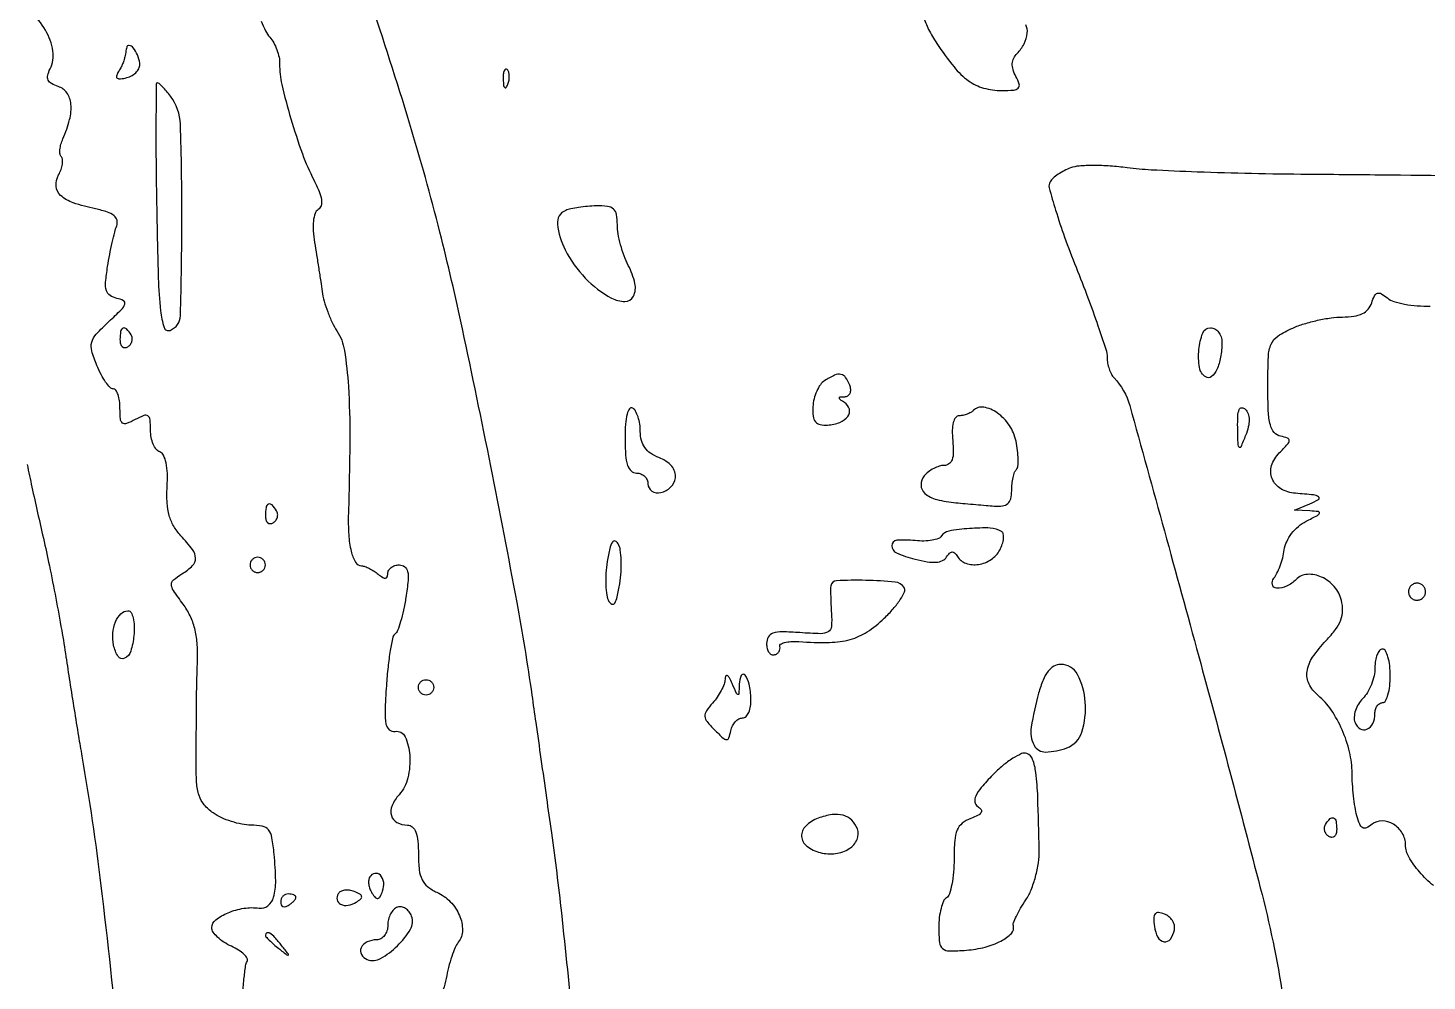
# Model space of a CAD drawing. Extents: x 0 to 5034, y 0 to 2560.
# Drawn here: x 1904 to 2086.8, y 1642.6 to 1767.2 of the extents above; entities that cross this region are included whole.
import ezdxf

# ---------------------------------------------------------------- set-up
doc = ezdxf.new("R2010")
doc.units = 0

msp = doc.modelspace()

# ---------------------------------------------------------------- linework, layer by layer
for points in [[(1975.247722, 1636.702451, 0.002935), (1973.72433, 1651.539965, 0.00803), (1972.41802, 1662, 0.000066), (1971.772194, 1666.568531, 0.000049), (1971.057091, 1671.61875, 0.000049), (1970.380966, 1676.386955, 0.000111), (1969.867456, 1680, 0.010476), (1967.885356, 1692.101049, 0.003391), (1964.456471, 1709.921756, 0.003443), (1960.754442, 1727.838554, 0.009278), (1957.800548, 1740.5, 0.01172), (1953.84352, 1754.731607, 0.007454), (1948.604869, 1771.111478, 0.007255)], [(1932.028281, 1640.775498, -0.009997), (1932.204229, 1642.873439, -0.007142), (1932.410234, 1644.611907, -0.105727), (1932.615509, 1645.186898, 0.275538), (1932.621727, 1645.579351, 0.071568), (1932.215765, 1646.097294, 0.052145), (1931.499955, 1646.651606, 0.031812), (1930.556388, 1647.156262, -0.03828), (1929.578125, 1647.695844, -0.045254), (1928.750939, 1648.352558, -0.051132), (1928.177879, 1649.023123, -0.152409), (1928, 1649.593127, -0.235241), (1928.509343, 1650.615814, -0.063739), (1930.126094, 1651.540061, -0.058168), (1932.19879, 1652.126698, -0.075861), (1934.16727, 1652.142801, 0.206223), (1935.334397, 1652.457652, 0.158028), (1936.074217, 1653.569567, 0.073219), (1936.350011, 1655.721717, 0.019091), (1936.151229, 1659.211415, 0.020458), (1935.858083, 1661.35379, 0.125226), (1935.400601, 1662.361791, 0.175782), (1934.596886, 1662.851883, 0.049935), (1933.117471, 1663, -0.048329), (1931.928915, 1663.115152, -0.029532), (1930.563162, 1663.467104, -0.029433), (1929.2388, 1663.980939, -0.045545), (1928.174766, 1664.590143, -0.065715), (1927.018156, 1665.651023, -0.09499), (1926.345287, 1666.85994, -0.064838), (1926.01991, 1668.561139, -0.017043), (1925.949298, 1671.340143, 0.000421), (1925.965784, 1673.443927, 0.000452), (1925.978296, 1675.498354, 0.000427), (1925.98594, 1677.262867, 0.002147), (1925.985134, 1678.25, -0.005729), (1925.991226, 1679.209869, -0.001324), (1926.024279, 1680.825772, -0.001367), (1926.072364, 1682.686562, -0.001337), (1926.130952, 1684.561138, 0.027863), (1926.082163, 1686.799373, 0.0437), (1925.766496, 1688.696858, 0.04856), (1925.161398, 1690.358459, 0.047625), (1924.244044, 1691.883783, -0.010474), (1922.975486, 1693.676987, -0.140557), (1922.728076, 1694.435078, -0.232368), (1922.994551, 1695.031055, -0.033877), (1924.101187, 1695.831119, 0.051551), (1925.485624, 1696.908382, 0.211821), (1925.879415, 1697.868962, 0.156165), (1925.480012, 1699.004398, 0.025494), (1923.959583, 1700.813008, -0.054979), (1923.019367, 1702.075352, -0.064044), (1922.433876, 1703.450901, -0.055069), (1922.161099, 1705.094409, -0.028353), (1922.165786, 1707.182835, 0.022825), (1922.189172, 1708.941877, 0.043553), (1922.020895, 1710.344525, 0.057618), (1921.692088, 1711.331573, 0.205933), (1921.206203, 1711.764599, -0.151032), (1920.743854, 1712.095757, -0.062474), (1920.354322, 1712.76879, -0.054025), (1920.089282, 1713.650734, -0.046029), (1920, 1714.618517, 0.022767), (1919.938019, 1715.97902, 0.222375), (1919.655211, 1716.463157, 0.2506), (1919.127415, 1716.523266, 0.028435), (1918, 1716, -0.029223), (1916.869104, 1715.477279, -0.257123), (1916.341673, 1715.545592, -0.216705), (1916.06034, 1716.046386, -0.02126), (1916, 1717.464816, 0.032914), (1915.936003, 1718.435936, 0.05055), (1915.741888, 1719.25529, 0.065375), (1915.458684, 1719.820914, 0.248968), (1915.12132, 1720, -0.210432), (1914.703934, 1720.183802, -0.032698), (1914.126071, 1720.904563, -0.031689), (1913.519775, 1721.899985, -0.022758), (1912.967127, 1723.079362, -0.0295), (1912.315303, 1724.959537, -0.137331), (1912.31328, 1726.096337, -0.11887), (1912.902652, 1727.155443, -0.019676), (1914.56368, 1728.821854, 0.00903), (1916.179872, 1730.375683, 0.114103), (1916.625554, 1731.086895, 0.366035), (1916.453, 1731.532819, 0.077544), (1915.605258, 1731.837504, -0.09799), (1914.700254, 1732.204873, -0.178151), (1914.231405, 1732.838243, -0.094393), (1914.124928, 1733.939392, -0.016685), (1914.385223, 1736.007592, -0.007596), (1914.660977, 1737.578607, -0.007572), (1914.984591, 1739.142162, -0.007452), (1915.308218, 1740.499011, -0.02935), (1915.568391, 1741.317629, 0.151266), (1915.616221, 1742.039609, 0.166752), (1915.242558, 1742.629605, 0.090893), (1914.35156, 1743.109992, 0.025611), (1912.820553, 1743.520521, -0.028517), (1909.886429, 1744.32558, -0.105265), (1908.241875, 1745.299261, -0.192987), (1907.666913, 1746.504296, -0.139723), (1907.98583, 1747.973522, 0.037354), (1908.303776, 1748.691805, 0.04805), (1908.479561, 1749.391832, 0.056299), (1908.501497, 1749.976204, 0.179501), (1908.341278, 1750.325389, -0.167165), (1908.170206, 1750.675831, -0.052511), (1908.159588, 1751.267646, -0.045802), (1908.287636, 1751.977263, -0.036951), (1908.548959, 1752.706872, 0.040741), (1909.420621, 1755.199823, 0.086333), (1909.589054, 1757.232148, 0.128881), (1909.066201, 1758.682955, 0.166827), (1907.937211, 1759.519929, -0.051575), (1907.061214, 1759.901071, -0.156072), (1906.624219, 1760.372319, -0.167543), (1906.558828, 1760.986587, -0.061662), (1906.861172, 1761.817149, 0.158468), (1907.234746, 1764.162456, 0.092193), (1906.274445, 1766.875201, 0.081991), (1904.246965, 1769.343225, 0.086605)], [(1934.45904, 1768.083022, 0.02343), (1935.02725, 1766.79976, 0.062979), (1935.581198, 1765.971497, -0.054681), (1936.08664, 1765.242155, -0.036225), (1936.506493, 1764.312864, -0.036337), (1936.786065, 1763.338022, -0.057126), (1936.866466, 1762.471497, 0.063194), (1937.147974, 1759.790347, 0.014016), (1938.331516, 1755.320841, 0.015335), (1939.838396, 1750.73626, 0.032317), (1941.340559, 1747.306751, -0.021557), (1942.031704, 1745.816855, -0.061934), (1942.332523, 1744.719355, -0.105289), (1942.281203, 1743.94279, -0.187509), (1941.900716, 1743.438639, 0.173533), (1941.491604, 1742.926029, 0.055002), (1941.274808, 1741.956735, 0.043713), (1941.24538, 1740.664936, 0.025836), (1941.42441, 1739.131888, -0.001963), (1941.688059, 1737.538591, -0.001398), (1941.971474, 1735.751337, -0.001411), (1942.232285, 1734.044712, -0.003007), (1942.422232, 1732.723727, 0.034638), (1942.680245, 1731.489294, 0.020963), (1943.146198, 1730.070011, 0.020955), (1943.730037, 1728.693094, 0.034288), (1944.350123, 1727.588398, -0.106747), (1945.329718, 1725.042795, -0.022971), (1945.845446, 1720.318238, -0.01743), (1946.034914, 1713.538566, -0.006036), (1945.849022, 1703.75, 0.021976), (1945.885326, 1700.932583, 0.047004), (1946.211786, 1698.783705, 0.068603), (1946.776509, 1697.376759, 0.252892), (1947.562672, 1696.887469, -0.072756), (1948.009328, 1696.793869, -0.028081), (1948.591848, 1696.542091, -0.027082), (1949.202575, 1696.193814, -0.030085), (1949.75, 1695.792518, 0.029414), (1950.331408, 1695.365111, 0.162156), (1950.70265, 1695.268897, 0.298144), (1950.92328, 1695.435728, 0.086177), (1951, 1695.877555, -0.133673), (1951.116516, 1696.305593, -0.100487), (1951.444096, 1696.670282, -0.08741), (1951.934109, 1696.915671, -0.072601), (1952.511818, 1697, -0.16449), (1953.214292, 1696.762473, -0.182406), (1953.592099, 1696.156945, -0.075049), (1953.64795, 1694.97372, -0.013063), (1953.359999, 1692.75, -0.013946), (1953.052359, 1691.08576, -0.01881), (1952.676073, 1689.601562, -0.016076), (1952.284631, 1688.412639, -0.156706), (1951.963654, 1688, 0.192523), (1951.65633, 1687.542578, 0.010559), (1951.323235, 1685.811345, 0.015138), (1951.025982, 1683.681805, 0.010384), (1950.812414, 1681.251389, 0.007697), (1950.636792, 1677.8433, 0.055801), (1950.760179, 1676.209878, 0.170829), (1951.192748, 1675.463533, 0.219912), (1951.946941, 1675.251389, -0.336029), (1953.258466, 1674.552481, -0.092631), (1953.870062, 1672.138085, -0.073577), (1953.620644, 1669.159078, -0.126962), (1952.472374, 1666.969473, 0.082423), (1951.557217, 1665.545119, 0.170066), (1951.466173, 1664.241106, 0.207588), (1952.191143, 1663.338274, 0.121815), (1953.559017, 1663, -0.186001), (1954.201657, 1662.752369, -0.119605), (1954.656173, 1662.083877, -0.067593), (1954.921624, 1660.919034, -0.022273), (1955, 1659.160515, 0.026914), (1955.108456, 1657.1471, 0.086934), (1955.47873, 1655.864562, 0.111483), (1956.201886, 1654.96395, 0.061246), (1957.413265, 1654.221473, -0.094102), (1959.168465, 1652.981152, -0.090833), (1960.373003, 1651.169618, -0.103549), (1960.759703, 1649.25475, -0.167251), (1960.213009, 1647.702012, 0.068263), (1959.804122, 1647.009958, 0.018465), (1959.354053, 1645.815727, 0.018334), (1958.939046, 1644.408683, 0.018083), (1958.626077, 1642.968548, -0.040037), (1958.236442, 1641.49116, -0.031842)], [(2021.0035, 1768.676709, 0.04672), (2021.67078, 1766.994915, 0.028784), (2022.745514, 1765.154901, 0.022809), (2024.995042, 1762.081252, 0.066495), (2026.896036, 1760.272308, 0.089147), (2028.859073, 1759.324122, 0.068142), (2031.226313, 1759, 0.017922), (2032.8046, 1759.056591, 0.179729), (2033.394987, 1759.325458, 0.284382), (2033.516478, 1759.835912, 0.042756), (2033.081988, 1760.846804, -0.047896), (2032.708093, 1761.741913, -0.08814), (2032.610646, 1762.522901, -0.101739), (2032.790132, 1763.212934, -0.08222), (2033.236681, 1763.836681, 0.078647), (2034.15307, 1765.097695, 0.092907), (2034.568723, 1766.510286, 0.142568), (2034.371219, 1767.581436, 0.275842)], [(2103.379601, 1747.699516, 0.000124), (2082.014209, 1747.93546, 0.000805), (2071.249706, 1748.034335, -0.003424), (2063.868005, 1748.140819, -0.003864), (2056.780075, 1748.346439, -0.003537), (2050.756446, 1748.610468, -0.021003), (2047.619458, 1748.902668, 0.016747), (2045.411802, 1749.127267, 0.017524), (2043.227247, 1749.19906, 0.017469), (2041.342834, 1749.129066, 0.070681), (2040.222079, 1748.886449, 0.031646), (2039.401457, 1748.522357, 0.028585), (2038.603839, 1748.046396, 0.029725), (2037.938812, 1747.535998, 0.075943), (2037.546155, 1747.074681, 0.207246), (2037.430935, 1746.284913, 0.007828), (2038.272591, 1743.35236, 0.012963), (2039.437214, 1739.850567, 0.008637), (2040.943828, 1735.899146, -0.005363), (2042.497495, 1731.903113, -0.00728), (2043.808499, 1728.261144, -0.005074), (2044.827923, 1725.193386, -0.077825), (2045, 1724.094543, 0.046263), (2045.066623, 1723.376048, 0.036257), (2045.265988, 1722.618709, 0.037344), (2045.558278, 1721.93604, 0.070672), (2045.905491, 1721.45, -0.123421), (2047.964356, 1717.818959, -0.000957), (2056.97255, 1685.053535, -0.003152), (2065.020261, 1654.811534, -0.024439), (2067.994582, 1640.5, 0.003404)], [(2087.657032, 1655.08229, -0.043472), (2085.825664, 1656.877985, -0.043567), (2084.425478, 1658.834047, -0.134346), (2084, 1660.388986, 0.135483), (2083.576136, 1661.924549, 0.119936), (2082.40974, 1663.109797, 0.132868), (2080.927101, 1663.553035, 0.181719), (2079.622143, 1663.101369, -0.059955), (2078.902301, 1662.636965, -0.247232), (2078.400868, 1662.652791, -0.171428), (2078.005398, 1663.108316, -0.02841), (2077.635797, 1664.228925, -0.02601), (2077.400994, 1665.331784, -0.011636), (2077.202042, 1666.802147, -0.011483), (2077.063298, 1668.370145, -0.015289), (2077.013655, 1669.79966, 0.058018), (2076.679924, 1672.566357, 0.04433), (2075.706887, 1675.458429, 0.045204), (2074.27433, 1678.059024, 0.071176), (2072.565937, 1679.945277, -0.104288), (2071.386684, 1681.433, -0.153369), (2071.12603, 1683.068384, -0.11263), (2071.851227, 1684.934639, -0.042286), (2073.624742, 1687.130202, 0.029884), (2074.854476, 1688.577716, 0.070148), (2075.538687, 1689.817117, 0.086304), (2075.774397, 1691.028563, 0.066571), (2075.622418, 1692.368271, 0.116723), (2074.692378, 1694.16215, 0.107427), (2073.031725, 1695.414316, 0.123021), (2071.182986, 1695.76455, 0.183988), (2069.699337, 1695.099337, -0.086986), (2068.462137, 1694.2312, -0.123096), (2067.147399, 1693.973757, -0.332008), (2066.594407, 1694.432684, -0.235349), (2066.781737, 1695.25, 0.058736), (2067.200401, 1695.902804, 0.024982), (2067.608376, 1696.859834, 0.0243), (2067.946405, 1697.935723, 0.029259), (2068.154182, 1698.974968, -0.07522), (2068.469744, 1700.036367, -0.053029), (2069.116214, 1701.102472, -0.051733), (2069.994854, 1702.037281, -0.061591), (2071, 1702.710226, 0.005426), (2072.483167, 1703.478213, 0.183602), (2072.740443, 1703.772143, 0.490115), (2072.615239, 1703.973823, 0.01533), (2071.5, 1704.055543), (2069.5, 1704.140571), (2071.5, 1705, 0.029743), (2072.625833, 1705.565279, 0.544107), (2072.642268, 1705.897786, 0.131445), (2071.98736, 1706.145925, 0.006181), (2069.614444, 1706.356299, -0.114323), (2067.709966, 1706.953198, -0.166288), (2066.572444, 1708.277006, -0.171486), (2066.502922, 1709.987282, -0.122193), (2067.5008, 1711.643636, 0.010532), (2068.586046, 1712.775575, 0.167), (2068.79657, 1713.256874, 0.341), (2068.588442, 1713.577417, 0.036857), (2067.678593, 1713.823324, -0.170717), (2066.845303, 1714.30984, -0.113397), (2066.33095, 1715.301852, -0.052829), (2066.067155, 1717.084123, -0.010346), (2066, 1720.329213, -0.009589), (2066.075097, 1724.244814, -0.091403), (2066.439711, 1725.870345, -0.149706), (2067.312598, 1726.906347, -0.039006), (2069.25, 1727.953374, -0.030155), (2070.730673, 1728.505976, -0.019543), (2072.498851, 1728.972241, -0.019655), (2074.268176, 1729.293185, -0.034855), (2075.74609, 1729.397486, 0.034574), (2077.263738, 1729.503734, 0.078067), (2078.363373, 1729.837676, 0.103257), (2079.114751, 1730.416547, 0.100648), (2079.580188, 1731.25265, -0.037168), (2079.946992, 1732.166673, -0.2062), (2080.340056, 1732.503268, -0.212231), (2080.846806, 1732.443812, -0.039439), (2081.631835, 1731.890586, 0.097016), (2082.470786, 1731.43303, 0.029848), (2083.875262, 1731.080098, 0.028614), (2085.529758, 1730.864967, 0.027821), (2087.213709, 1730.837242, -0.013763)], [(1903.858012, 1710.136574, 0.001492), (1904.491385, 1707.178125, 0.001512), (1905.231552, 1703.81953, 0.001559), (1905.984519, 1700.5, -0.005801), (1906.770697, 1696.892458, -0.003615), (1907.6125, 1692.646875, -0.003627), (1908.381989, 1688.448116, -0.006568), (1908.941505, 1685, 0.001569), (1909.439148, 1681.726526, 0.001141), (1910.012561, 1678.0875, 0.001152), (1910.572498, 1674.636979, 0.002528), (1911.020364, 1672, -0.013464), (1913.51562, 1655.073649, -0.006388), (1915.862604, 1633.153025, -0.006203)]]:
    msp.add_lwpolyline(points, format="xyb")
for points in [[(1916.875, 1764.666667, 0.000035), (1916.817055, 1764.357507, 0.000019), (1916.745502, 1763.975521, 0.000018), (1916.672498, 1763.585629, 0.000029), (1916.609687, 1763.25, -0.045335), (1916.505905, 1762.882951, -0.016167), (1916.294372, 1762.38052, -0.015889), (1916.02539, 1761.841147, -0.018084), (1915.733307, 1761.343259, 0.084384), (1915.534189, 1760.870105, 0.332732), (1915.653227, 1760.598047, 0.16618), (1916.077878, 1760.517884, 0.028259), (1916.896922, 1760.683295, 0.067869), (1917.607841, 1760.97661, 0.077428), (1918.179031, 1761.439819, 0.088342), (1918.526737, 1761.996102, 0.132807), (1918.593913, 1762.561092, 0.064587), (1918.288361, 1763.645188, 0.070346), (1917.721861, 1764.58136, 0.173805), (1917.207449, 1764.891103, 0.417869)], [(1966.078947, 1760.416667, 0.018894), (1966.137993, 1759.670344, 0.168741), (1966.279315, 1759.37858, 0.470617), (1966.461564, 1759.395823, 0.054073), (1966.683114, 1759.8125, 0.051402), (1966.839148, 1760.359369, 0.05415), (1966.876576, 1760.916927, 0.060344), (1966.797407, 1761.402231, 0.126455), (1966.604167, 1761.729167, 0.296942), (1966.385309, 1761.77538, 0.208169), (1966.200665, 1761.592839, 0.077125), (1966.089945, 1761.112848, 0.028489)], [(1920.79621, 1743.55045, 0.002686), (1921.00804, 1734.489943, 0.020231), (1921.304441, 1730.213792, 0.048346), (1921.760028, 1728.036599, 0.432941), (1922.54621, 1727.656106, 0.303448), (1923.908146, 1729.583503, 0.005976), (1924.085122, 1742.2513, 0.008461), (1923.901066, 1754.600972, 0.155608), (1922.607954, 1758.25, 0.013118), (1922.070692, 1758.920479, 0.01852), (1921.555253, 1759.486329, 0.014891), (1921.106269, 1759.917505, 0.185062), (1920.889757, 1760.001333, 0.412903), (1920.733265, 1759.846601, 0.000552), (1920.701503, 1755.169436, 0.003703), (1920.710635, 1749.858969, 0.002219)], [(1974.25, 1743.337719, 0.335292), (1973.166171, 1741.530618, 0.093871), (1974.183041, 1738.171791, 0.069397), (1976.812556, 1734.486494, 0.080445), (1980.235035, 1731.874213, 0.122511), (1981.977823, 1731.433676, 0.282158), (1983.088136, 1732.108674, 0.178395), (1983.294289, 1733.797472, 0.061488), (1982.426979, 1736.141207, -0.031476), (1981.880409, 1737.38405, -0.022207), (1981.419175, 1738.839047, -0.022505), (1981.101622, 1740.275492, -0.043168), (1981, 1741.45034, 0.042876), (1980.884596, 1742.793659, 0.168427), (1980.488097, 1743.510694, 0.156057), (1979.711645, 1743.859614, 0.03537), (1978.25, 1743.921053, 0.015009), (1977.105464, 1743.853774, 0.014022), (1975.940625, 1743.717133, 0.014154), (1974.913613, 1743.537541, 0.045557)], [(1916, 1726.440983, 0.067432), (1916.074611, 1725.890269, 0.140899), (1916.298542, 1725.524436, 0.190788), (1916.63036, 1725.397824, 0.136093), (1917.016312, 1725.510081, 0.090427), (1917.360589, 1725.820631, 0.095498), (1917.565079, 1726.22714, 0.099685), (1917.598899, 1726.665803, 0.108373), (1917.457295, 1727.069098, 0.050477), (1916.86686, 1727.838655, 0.315493), (1916.407182, 1727.933879, 0.25701), (1916.085158, 1727.519563, 0.039415)], [(2060, 1726.081787, -0.042566), (2059.833619, 1724.130941, -0.066571), (2059.331422, 1722.525159, -0.109677), (2058.635457, 1721.618227, -0.32346), (2057.895215, 1721.564761, -0.217522), (2057.068913, 1722.801937, -0.063632), (2056.990659, 1725.144822, -0.067771), (2057.494869, 1727.307604, -0.311096), (2058.5, 1728, -0.127041), (2059.072049, 1727.852269, -0.100761), (2059.559375, 1727.436525, -0.089645), (2059.886981, 1726.814623, -0.076657)], [(2008.080183, 1721.070718, 0.098241), (2007.527927, 1720.545676, 0.048213), (2007.045197, 1719.699529, 0.04526), (2006.697738, 1718.690525, 0.049399), (2006.550609, 1717.664784, 0.039513), (2006.594016, 1716.433477, 0.141874), (2006.894398, 1715.715192, 0.173725), (2007.488944, 1715.351636, 0.066465), (2008.470426, 1715.280777, 0.075904), (2010.071852, 1715.62576, 0.140112), (2011.129981, 1716.417057, 0.231886), (2011.316558, 1717.363907, 0.188012), (2010.697214, 1718.208294, -0.015099), (2010.110963, 1718.606329, -0.247819), (2010.009448, 1718.812108, -0.374521), (2010.135474, 1718.948954, -0.024322), (2010.718615, 1718.984687, 0.140917), (2011.135927, 1719.11038, 0.150353), (2011.410179, 1719.436127, 0.119728), (2011.490641, 1719.925407, 0.072898), (2011.361626, 1720.5, 0.058767), (2010.830405, 1721.510966, 0.202031), (2010.219712, 1721.903173, 0.15421), (2009.394131, 1721.792038, 0.031127)], [(1982, 1713.559017, 0.016318), (1982.072065, 1711.35142, 0.063233), (1982.332255, 1710.009836, 0.126095), (1982.801723, 1709.275345, 0.19004), (1983.5, 1709, -0.092998), (1984.072598, 1708.89257, -0.096319), (1984.559375, 1708.585367, -0.099231), (1984.885166, 1708.12705, -0.105426), (1985, 1707.588484, 0.257903), (1985.513956, 1706.658345, 0.197675), (1986.67902, 1706.457315, 0.140478), (1987.961053, 1707.155335, 0.163267), (1988.586505, 1708.388435, 0.118284), (1988.517606, 1709.154081, 0.090665), (1988.108994, 1709.89139, 0.076493), (1987.38972, 1710.536656, 0.053853), (1986.419633, 1711.030555, -0.058292), (1985.341827, 1711.591364, -0.088749), (1984.588599, 1712.326527, -0.091048), (1984.149278, 1713.262352, -0.064417), (1984, 1714.416232, 0.037268), (1983.92617, 1715.405384, 0.041167), (1983.70625, 1716.339204, 0.045185), (1983.384559, 1717.091902, 0.131506), (1983, 1717.5, 0.397171), (1982.592706, 1717.416353, 0.091154), (1982.270946, 1716.715335, 0.045191), (1982.062852, 1715.410761, 0.016966)], [(2027.514805, 1717.181472, -0.069079), (2027.169259, 1716.920169, -0.038893), (2026.690807, 1716.699714, -0.037982), (2026.163347, 1716.549127, -0.050243), (2025.666667, 1716.498405, 0.23776), (2025.210927, 1716.267925, 0.095898), (2024.902627, 1715.620654, 0.060474), (2024.765975, 1714.595358, 0.027889), (2024.825366, 1713.248405, -0.024659), (2024.902267, 1711.727552, -0.084025), (2024.738538, 1710.752959, -0.152874), (2024.334479, 1710.207422, -0.158789), (2023.697811, 1710, 0.077281), (2023.058694, 1709.900624, 0.044428), (2022.338345, 1709.598349, 0.043126), (2021.651567, 1709.155913, 0.054948), (2021.110114, 1708.632679, 0.176862), (2020.679579, 1707.425646, 0.218224), (2021.180294, 1706.354274, 0.114206), (2022.744699, 1705.546848, 0.040435), (2025.245107, 1705.12224, 0.000198), (2026.460499, 1705.016246, 0.000134), (2027.846213, 1704.896323, 0.000135), (2029.185534, 1704.781139, 0.000269), (2030.245107, 1704.690874, 0.051665), (2031.337925, 1704.71141, 0.15073), (2032.018744, 1705.016454, 0.154919), (2032.398356, 1705.645515, 0.05553), (2032.530036, 1706.696703, -0.024042), (2032.584689, 1707.58069, -0.027072), (2032.723625, 1708.4205, -0.02781), (2032.918051, 1709.113062, -0.114523), (2033.146883, 1709.480216, 0.175152), (2033.338405, 1709.888504, 0.02628), (2033.374536, 1710.807909, 0.02686), (2033.29843, 1711.942531, 0.020267), (2033.097842, 1713.17599, 0.098302), (2032.238014, 1715.222709, 0.088927), (2030.636708, 1716.870556, 0.112635), (2028.87539, 1717.611098, 0.244473)], [(2063.09387, 1713.919516, -0.006239), (2062.46705, 1712.406378, -0.530497), (2062.260197, 1712.366576, -0.191412), (2062.116585, 1712.699592, -0.002632), (2062.063386, 1714.95, -0.016348), (2062.085345, 1716.483155, -0.083503), (2062.265378, 1717.313015, -0.298972), (2062.594559, 1717.542849, -0.206327), (2063.030484, 1717.369516, -0.109861), (2063.414477, 1716.765864, -0.082521), (2063.558204, 1715.989432, -0.064618), (2063.452628, 1715.039494, -0.035142)], [(1935, 1703.440983, 0.067432), (1935.074611, 1702.890269, 0.140899), (1935.298542, 1702.524436, 0.190788), (1935.63036, 1702.397824, 0.136093), (1936.016312, 1702.510081, 0.090427), (1936.360589, 1702.820631, 0.095498), (1936.565079, 1703.22714, 0.099685), (1936.598899, 1703.665803, 0.108373), (1936.457295, 1704.069098, 0.050477), (1935.86686, 1704.838655, 0.315493), (1935.407182, 1704.933879, 0.25701), (1935.085158, 1704.519563, 0.039415)], [(2023.365171, 1700.781842, -0.168896), (2022.957181, 1700.450166, -0.043127), (2022.122369, 1700.226521, -0.038987), (2021.067987, 1700.123266, -0.031059), (2019.925662, 1700.171746, 0.043274), (2017.519479, 1700.215103, 0.391171), (2016.858333, 1699.514702, 0.303145), (2017.47106, 1698.575073, 0.037698), (2019.899388, 1697.746265, 0.022585), (2021.491577, 1697.409585, 0.058613), (2022.660948, 1697.355599, 0.089596), (2023.488239, 1697.566553, 0.148281), (2024.024388, 1698.039461, -0.049535), (2024.400825, 1698.532012, -0.195312), (2024.740438, 1698.689197, -0.211212), (2025.075225, 1698.559885, -0.058145), (2025.434017, 1698.106763, 0.173941), (2026.55576, 1697.21296, 0.119992), (2028.188696, 1697.066409, 0.108846), (2029.834639, 1697.697577, 0.124738), (2030.967521, 1698.939312, 0.04104), (2031.305538, 1699.718383, 0.058396), (2031.463193, 1700.455632, 0.074665), (2031.430738, 1701.044658, 0.206129), (2031.197456, 1701.377966, 0.131373), (2029.734113, 1701.818351, 0.026766), (2027.004789, 1701.757079, 0.023531), (2024.318036, 1701.424883, 0.215012)], [(1979.68626, 1697.454073, 0.02449), (1979.512258, 1695.905662, 0.025438), (1979.49369, 1694.367261, 0.026203), (1979.61485, 1693.04228, 0.091913), (1979.888876, 1692.234084, 0.175953), (1980.28832, 1691.889184, 0.36004), (1980.654735, 1692.013574, 0.084355), (1980.988646, 1692.839893, 0.013712), (1981.31374, 1694.545927, 0.02449), (1981.487742, 1696.094338, 0.025438), (1981.50631, 1697.632739, 0.026203), (1981.38515, 1698.95772, 0.091913), (1981.111124, 1699.765916, 0.175953), (1980.71168, 1700.110816, 0.36004), (1980.345265, 1699.986426, 0.084355), (1980.011354, 1699.160107, 0.013712)], [(1933, 1697, 0.099038), (1933.076342, 1696.618362, 0.097945), (1933.29375, 1696.29375, 0.097945), (1933.618362, 1696.076342, 0.099038), (1934, 1696, 0.099038), (1934.381638, 1696.076342, 0.097945), (1934.70625, 1696.29375, 0.097945), (1934.923658, 1696.618362, 0.099038), (1935, 1697, 0.099038), (1934.923658, 1697.381638, 0.097945), (1934.70625, 1697.70625, 0.097945), (1934.381638, 1697.923658, 0.099038), (1934, 1698, 0.099038), (1933.618362, 1697.923658, 0.097945), (1933.29375, 1697.70625, 0.097945), (1933.076342, 1697.381638, 0.099038)], [(2008.894037, 1694.25, 0.035753), (2008.863113, 1693.801734, 0.005213), (2008.87501, 1692.888255, 0.005875), (2008.913087, 1691.806931, 0.005006), (2008.978061, 1690.667464, -0.034797), (2008.97362, 1688.955508, -0.24269), (2008.551144, 1688.26385, -0.144837), (2007.586135, 1688.008568, -0.010755), (2004.834024, 1688.147855, 0.014064), (2002.523759, 1688.249458, 0.083169), (2001.330952, 1688.069021, 0.184811), (2000.72757, 1687.579503, 0.131681), (2000.5, 1686.730391, 0.057056), (2000.573706, 1686.086589, 0.091785), (2000.79375, 1685.58174, 0.126906), (2001.11982, 1685.293298, 0.181132), (2001.5, 1685.25, 0.084284), (2001.860939, 1685.408229, 0.09986), (2002.125165, 1685.669816, 0.109352), (2002.251851, 1685.993063, 0.119928), (2002.223968, 1686.328097, -0.339923), (2002.32873, 1686.630406, -0.082621), (2002.844479, 1686.858873, -0.051971), (2003.678857, 1686.983512, -0.027667), (2004.723968, 1686.972135, 0.020807), (2008.739783, 1686.873332, 0.062909), (2011.443, 1687.261617, 0.078074), (2013.630218, 1688.24927, 0.045718), (2015.885409, 1690.040926, 0.023542), (2017.061294, 1691.275648, 0.034871), (2017.958606, 1692.470308, 0.037765), (2018.510987, 1693.483847, 0.249247), (2018.474706, 1694.040926, 0.235424), (2017.310985, 1694.762111, 0.017639), (2013.482576, 1694.980927, 0.016095), (2009.656435, 1694.941257, 0.361601)], [(2084.552786, 1694.08541, 0.099038), (2084.401684, 1693.679226, 0.097945), (2084.417584, 1693.244476, 0.097945), (2084.597789, 1692.848514, 0.099038), (2084.91459, 1692.552786, 0.099038), (2085.320774, 1692.401684, 0.097945), (2085.755524, 1692.417584, 0.097945), (2086.151486, 1692.597789, 0.099038), (2086.447214, 1692.91459, 0.099038), (2086.598316, 1693.320774, 0.097945), (2086.582416, 1693.755524, 0.097945), (2086.402211, 1694.151486, 0.099038), (2086.08541, 1694.447214, 0.099038), (2085.679226, 1694.598316, 0.097945), (2085.244476, 1694.582416, 0.097945), (2084.848514, 1694.402211, 0.099038)], [(1917.813358, 1687.75, -0.051763), (1917.403286, 1685.722406, -0.210135), (1916.594438, 1684.795018, -0.37848), (1915.757415, 1685.03962, -0.089767), (1915.165426, 1686.505592, -0.071226), (1915.066798, 1688.080855, -0.078649), (1915.424589, 1689.564387, -0.097077), (1916.129561, 1690.623736, -0.200127), (1917.031974, 1691, -0.261612), (1917.443012, 1690.769135, -0.077993), (1917.727846, 1690.079377, -0.053863), (1917.862011, 1689.039613, -0.029214)], [(2080, 1683.571429, -0.055734), (2079.882942, 1682.524541, -0.038765), (2079.530844, 1681.387094, -0.039126), (2079.01466, 1680.33441, -0.062905), (2078.402873, 1679.54573, 0.061083), (2077.83607, 1678.820493, 0.057697), (2077.448233, 1677.966064, 0.06209), (2077.287769, 1677.117147, 0.107715), (2077.39581, 1676.410919, 0.160758), (2078.066679, 1675.590074, 0.250566), (2078.956622, 1675.522496, 0.184168), (2079.722536, 1676.279405, 0.107172), (2080, 1677.559017, -0.067639), (2080.074854, 1678.109818, -0.08433), (2080.29375, 1678.576711, -0.09965), (2080.61866, 1678.888931, -0.142666), (2081, 1679, 0.277684), (2081.385692, 1679.232098, 0.052312), (2081.70625, 1680.028125, 0.042582), (2081.927458, 1681.158889, 0.027026), (2082, 1682.5, 0.027026), (2081.927458, 1683.841111, 0.042582), (2081.70625, 1684.971875, 0.052312), (2081.385692, 1685.767902, 0.277684), (2081, 1686, 0.22187), (2080.617236, 1685.821359, 0.076865), (2080.29375, 1685.286607, 0.058452), (2080.073182, 1684.501367, 0.039287)], [(2036.052581, 1680.25, 0.027621), (2035.073817, 1675.78213, 0.160773), (2035.44885, 1673.434112, 0.288959), (2036.953504, 1672.55049, 0.081253), (2039.75, 1673.099177, 0.231604), (2041.697846, 1675.149713, 0.094961), (2042.150713, 1679.063956, 0.102077), (2041.120686, 1682.678379, 0.279378), (2038.940015, 1684, 0.130018), (2038.049462, 1683.764442, 0.099693), (2037.286869, 1683.101109, 0.068385), (2036.630198, 1681.953171, 0.028048)], [(1995.070285, 1682.078741, -0.075504), (1994.935289, 1681.413242, -0.031516), (1994.56609, 1680.572697, -0.030286), (1994.049994, 1679.706687, -0.034408), (1993.452574, 1678.947595, 0.03233), (1992.630456, 1677.911875, 0.171001), (1992.441789, 1677.223661, 0.154669), (1992.717414, 1676.529688, 0.025111), (1993.702574, 1675.440262, 0.010398), (1994.809184, 1674.378732, 0.173672), (1995.270628, 1674.183692, 0.338006), (1995.579782, 1674.393347, 0.033186), (1995.823324, 1675.321407, -0.065963), (1996.037404, 1675.963069, -0.07171), (1996.40702, 1676.506913, -0.080608), (1996.869838, 1676.873451, -0.12793), (1997.356346, 1677, 0.200752), (1997.809822, 1677.189719, 0.090887), (1998.17864, 1677.73225, 0.068418), (1998.409759, 1678.538584, 0.046601), (1998.456921, 1679.492767, 0.037921), (1998.224984, 1681.423546, 0.119462), (1997.681309, 1682.599196, 0.560623), (1997.194655, 1682.539487, 0.097844), (1996.929715, 1681.416667, -0.004544), (1996.872317, 1680.162715, -0.424374), (1996.747639, 1680.054837, -0.272243), (1996.578815, 1680.175616, -0.003085), (1996, 1681.5, 0.020219), (1995.640955, 1682.250374, 0.132588), (1995.359064, 1682.552743, 0.46067), (1995.164745, 1682.491227, 0.08808)], [(1957, 1681, -0.099038), (1956.923658, 1680.618362, -0.097945), (1956.70625, 1680.29375, -0.097945), (1956.381638, 1680.076342, -0.099038), (1956, 1680, -0.099038), (1955.618362, 1680.076342, -0.097945), (1955.29375, 1680.29375, -0.097945), (1955.076342, 1680.618362, -0.099038), (1955, 1681, -0.099038), (1955.076342, 1681.381638, -0.097945), (1955.29375, 1681.70625, -0.097945), (1955.618362, 1681.923658, -0.099038), (1956, 1682, -0.099038), (1956.381638, 1681.923658, -0.097945), (1956.70625, 1681.70625, -0.097945), (1956.923658, 1681.381638, -0.099038)], [(2030.033907, 1669.534983, 0.016083), (2028.562428, 1667.915704, 0.065166), (2027.838621, 1666.799534, 0.146049), (2027.715917, 1666.014789, 0.224218), (2028.084063, 1665.448046, -0.093464), (2028.526764, 1665.043853, -0.300682), (2028.549649, 1664.664701, -0.148478), (2028.144835, 1664.285976, -0.025756), (2027.170969, 1663.867542, 0.082163), (2026.069712, 1663.239531, 0.125204), (2025.416215, 1662.360819, 0.07916), (2025.088742, 1660.976892, 0.018593), (2025, 1658.591241, -0.020781), (2024.926895, 1656.833059, -0.027716), (2024.70625, 1655.250491, -0.02736), (2024.38896, 1654.000868, -0.180384), (2024, 1653.5, 0.155198), (2023.613715, 1653.049932, 0.037243), (2023.29375, 1652.106232, 0.034736), (2023.073482, 1650.916012, 0.028395), (2023, 1649.623136, 0.02358), (2023.093802, 1647.63525, 0.199285), (2023.504905, 1646.86026, 0.176139), (2024.373945, 1646.55191, 0.017714), (2026.606814, 1646.648355, 0.042647), (2029.046974, 1647.051754, 0.057847), (2031.131883, 1647.847589, 0.076629), (2032.48899, 1648.84367, 0.273519), (2032.745645, 1649.845912, -0.167331), (2032.764813, 1650.242397, -0.017422), (2033.146009, 1651.108209, -0.020103), (2033.692504, 1652.133328, -0.014783), (2034.375974, 1653.224586, 0.05175), (2035.074571, 1654.547995, 0.030013), (2035.644612, 1656.255087, 0.029576), (2036.018226, 1658.068903, 0.04104), (2036.120963, 1659.724586, 0.002953), (2035.940753, 1666.662526, 0.023528), (2035.688137, 1669.856693, 0.055233), (2035.270929, 1671.589115, 0.217776), (2034.521661, 1672.353314, 0.19736), (2033.825827, 1672.337095, 0.036952), (2032.675369, 1671.728048, 0.034539), (2031.355869, 1670.766368, 0.025545)], [(2007.25, 1663.900823, 0.101765), (2005.613601, 1662.877787, 0.220393), (2005.081789, 1661.528275, 0.219347), (2005.766782, 1660.245017, 0.101022), (2007.512986, 1659.407385, 0.092189), (2009.525587, 1659.282349, 0.111761), (2011.301461, 1659.919363, 0.146439), (2012.32438, 1661.102308, 0.199738), (2012.36324, 1662.495794, 0.106041), (2011.618862, 1663.637679, 0.129121), (2010.517835, 1664.275393, 0.104181), (2009.053487, 1664.364169, 0.052255)], [(2075, 1662.440983, -0.067432), (2074.925389, 1661.890269, -0.140899), (2074.701458, 1661.524436, -0.190788), (2074.36964, 1661.397824, -0.136093), (2073.983688, 1661.510081, -0.090427), (2073.639411, 1661.820631, -0.095498), (2073.434921, 1662.22714, -0.099685), (2073.401101, 1662.665803, -0.108373), (2073.542705, 1663.069098, -0.050477), (2074.13314, 1663.838655, -0.315493), (2074.592818, 1663.933879, -0.25701), (2074.914842, 1663.519563, -0.039415)], [(1948.635081, 1656.218566, 0.116479), (1948.500026, 1655.813281, 0.057006), (1948.513244, 1655.265846, 0.052041), (1948.660145, 1654.670761, 0.051938), (1948.92682, 1654.118408, 0.03936), (1949.355474, 1653.533274, 0.268353), (1949.680389, 1653.419978, 0.227867), (1949.9802, 1653.64177, 0.029854), (1950.317163, 1654.384129, 0.120613), (1950.459513, 1655.504837, 0.158399), (1950.034166, 1656.437418, 0.257132), (1949.31368, 1656.680455, 0.212933)], [(1937, 1652.940983, 0.108972), (1937.078288, 1652.586039, 0.182303), (1937.29375, 1652.3746, 0.161196), (1937.6179, 1652.343488, 0.082592), (1938, 1652.5, 0.029505), (1938.382774, 1652.768994, 0.035638), (1938.70625, 1653.066025, 0.038439), (1938.934461, 1653.34829, 0.151918), (1939, 1653.559017, 0.210953), (1938.92554, 1653.727648, 0.081139), (1938.70625, 1653.870461, 0.061769), (1938.382849, 1653.967655, 0.042167), (1938, 1654, 0.105053), (1937.618444, 1653.918938, 0.099167), (1937.29375, 1653.688914, 0.09642), (1937.076123, 1653.345238, 0.093332)], [(1944.515713, 1654.025424, 0.191013), (1944.37394, 1653.228674, 0.23802), (1944.834197, 1652.646206, 0.152732), (1945.803525, 1652.517896, 0.095806), (1946.881592, 1652.92682, 0.03936), (1947.466726, 1653.355474, 0.268353), (1947.580022, 1653.680389, 0.227867), (1947.35823, 1653.9802, 0.029854), (1946.615871, 1654.317163, 0.058511), (1945.981629, 1654.478786, 0.067768), (1945.358823, 1654.477104, 0.078711), (1944.841624, 1654.319872, 0.142196)], [(1952.25, 1652.264039, 0.119929), (1951.771838, 1651.957186, 0.06816), (1951.367188, 1651.396832, 0.061801), (1951.093182, 1650.681639, 0.060681), (1951, 1649.916667, -0.073562), (1950.891665, 1649.184294, -0.087962), (1950.576711, 1648.563021, -0.100583), (1950.108533, 1648.1477, -0.132047), (1949.559017, 1648, 0.10803), (1948.299106, 1647.724571, 0.174351), (1947.523722, 1646.96411, 0.247004), (1947.553918, 1646.087451, 0.17311), (1948.318543, 1645.431258, 0.224305), (1950.053102, 1645.561416, 0.064665), (1952.258575, 1647.22191, 0.064817), (1953.96109, 1649.384871, 0.229373), (1954.109488, 1651.097373, 0.075323), (1953.782535, 1651.675266, 0.086523), (1953.31185, 1652.098997, 0.09713), (1952.773622, 1652.305702, 0.126887)], [(2051.181097, 1649.745056, 0.084088), (2051.629209, 1648.340743, 0.237754), (2052.438849, 1647.753775, 0.286056), (2053.26593, 1648.100322, 0.102907), (2053.799092, 1649.321352, 0.110926), (2053.790601, 1649.913324, 0.084419), (2053.53504, 1650.511551, 0.079137), (2053.075835, 1651.024558, 0.079248), (2052.480189, 1651.369229, 0.063321), (2051.70637, 1651.558541, 0.257903), (2051.274342, 1651.380276, 0.175759), (2051.091862, 1650.841706, 0.029964)], [(1935, 1648.622445, 0.184603), (1935.08115, 1648.410139, 0.013803), (1935.514062, 1647.952641, 0.017649), (1936.079598, 1647.425681, 0.012436), (1936.75, 1646.872445, 0.001576), (1937.879507, 1645.99236, 0.377591), (1938, 1646, 0.377591), (1938.00764, 1646.120493, 0.001576), (1937.127555, 1647.25, 0.017685), (1936.23668, 1648.306759, 0.065617), (1935.573889, 1648.869516, 0.241985), (1935.193395, 1648.90695, 0.307699)]]:
    msp.add_lwpolyline(points, format="xyb", close=True)

doc.saveas('drawing.dxf')
